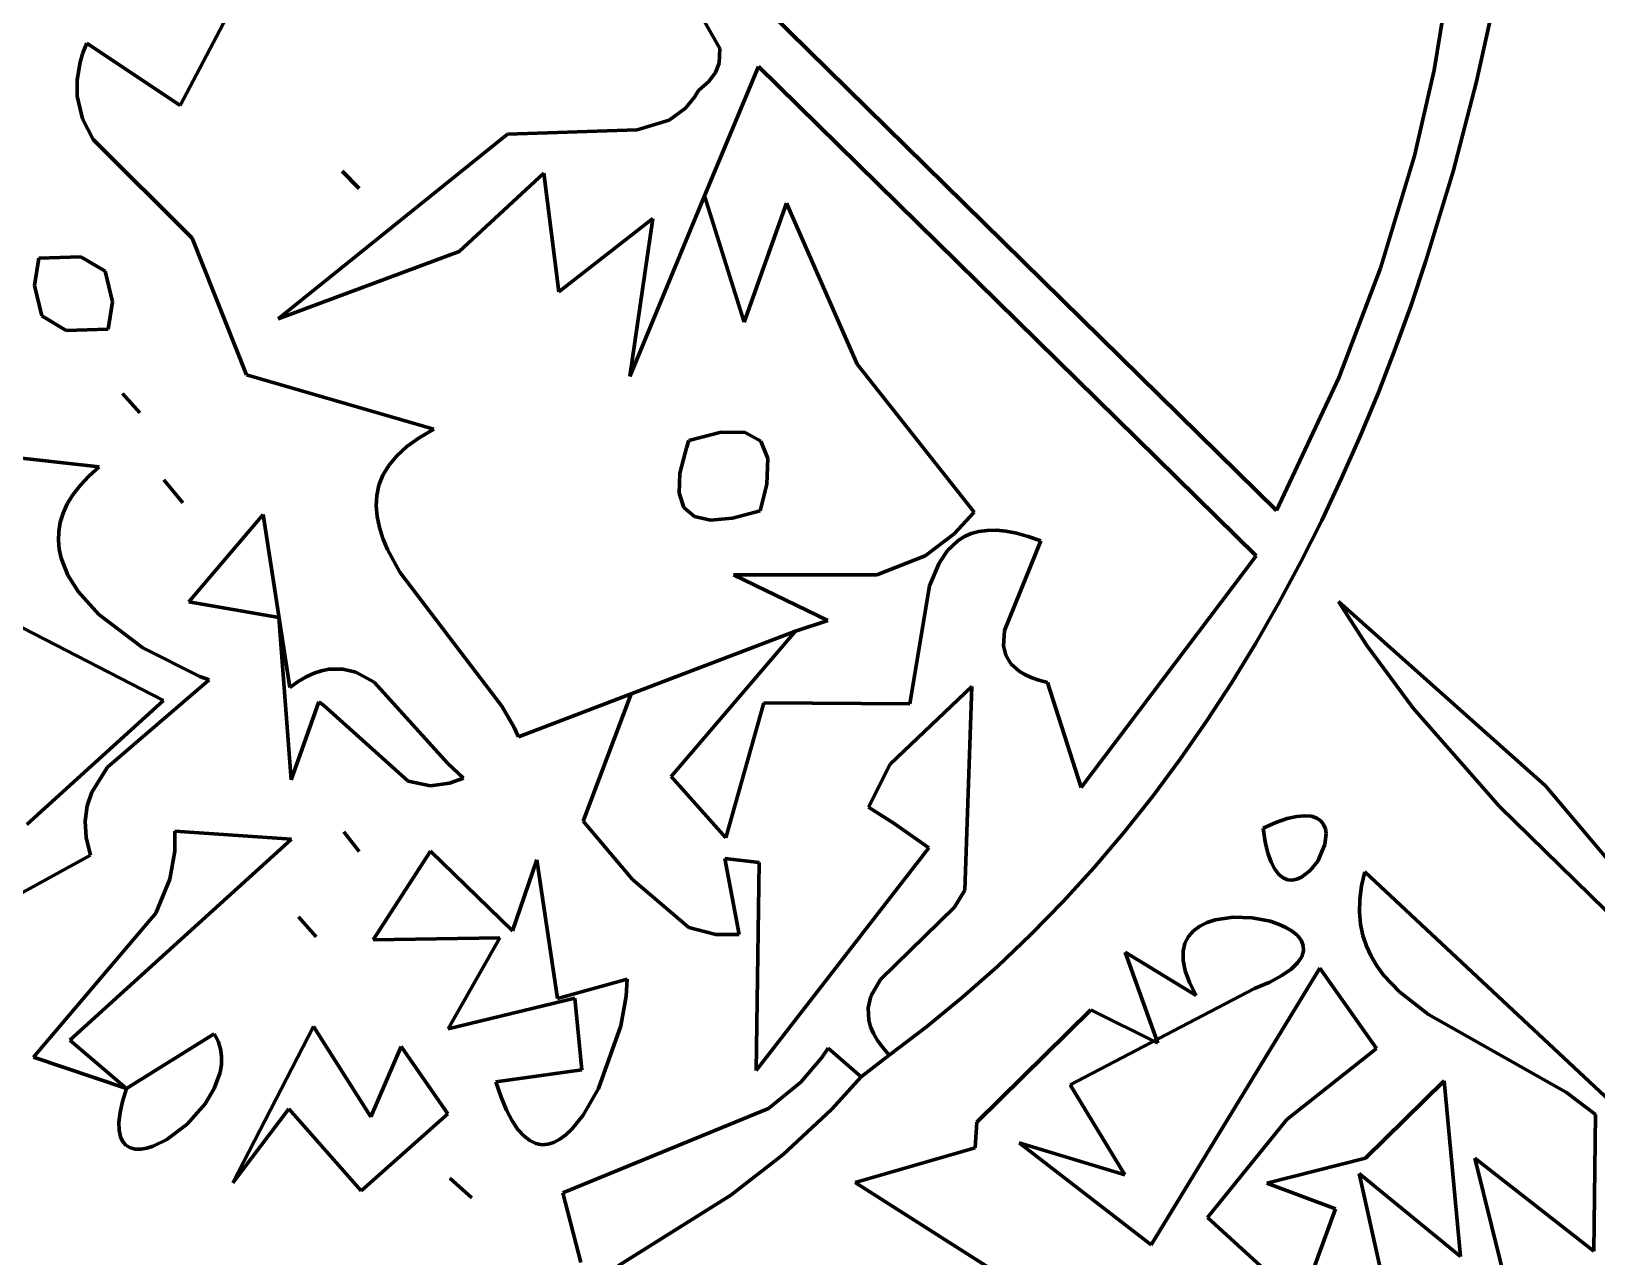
# Model space of a CAD drawing. Header units: millimetres. Extents: x 0 to 10.4, y 0 to 8.2.
# Drawn here: x 9.6415 to 10.1373, y 1.7641 to 2.1522 of the extents above; entities that cross this region are included whole.
import ezdxf

# ---------------------------------------------------------------- set-up
doc = ezdxf.new("R2010")
doc.units = ezdxf.units.MM
for name, color, linetype, lineweight in [('color#000000ff', 7, 'CONTINUOUS', 100), ('color#929292ff', 7, 'CONTINUOUS', 100), ('color#ffffffff', 7, 'CONTINUOUS', 100)]:
    doc.layers.add(name, color=color, linetype=linetype, lineweight=lineweight)

msp = doc.modelspace()

# ---------------------------------------------------------------- linework, layer by layer
at = {"layer": 'color#000000ff'}
for p, q in [((9.85953, 2.1467), (9.84615, 2.17032)), ((9.86581, 2.16757), (10.03584, 2.00046)), ((10.0858, 2.13988), (10.0903, 2.16731)), ((10.10558, 2.16489), (10.09924, 2.13628)), ((9.85823, 2.13915), (9.85938, 2.14212)), ((9.85938, 2.14212), (9.85953, 2.1467)), ((9.87185, 2.14101), (9.85469, 2.10012)), ((9.85609, 2.13625), (9.85823, 2.13915)), ((10.02948, 1.98604), (9.87185, 2.14101)), ((10.0796, 2.11274), (10.0858, 2.13988)), ((9.85156, 2.13134), (9.85284, 2.13343)), ((9.85284, 2.13343), (9.85609, 2.13625)), ((10.09924, 2.13628), (10.0918, 2.10778)), ((9.84354, 2.12407), (9.84866, 2.12783)), ((9.84866, 2.12783), (9.85156, 2.13134)), ((9.83338, 2.12096), (9.84354, 2.12407)), ((9.71967, 2.0611), (9.79236, 2.11956)), ((9.79236, 2.11956), (9.83338, 2.12096)), ((10.06887, 2.07713), (10.0796, 2.11274)), ((9.73995, 2.10791), (9.74536, 2.10237)), ((9.74536, 2.10237), (9.73995, 2.10791)), ((9.80384, 2.10725), (9.77698, 2.08243)), ((9.80858, 2.06972), (9.80384, 2.10725)), ((10.0918, 2.10778), (10.08323, 2.0795)), ((9.85469, 2.10012), (9.83102, 2.04284)), ((9.83831, 2.09294), (9.80858, 2.06972)), ((9.83102, 2.04284), (9.83831, 2.09294)), ((9.77698, 2.08243), (9.71967, 2.0611)), ((9.64253, 2.07173), (9.64389, 2.08036)), ((9.64389, 2.08036), (9.65713, 2.08081)), ((9.65713, 2.08081), (9.66489, 2.07618)), ((10.08323, 2.0795), (10.0785, 2.06549)), ((9.66489, 2.07618), (9.66718, 2.06646)), ((10.0556, 2.04239), (10.06887, 2.07713)), ((9.64481, 2.06203), (9.64253, 2.07173)), ((9.66718, 2.06646), (9.66584, 2.0578)), ((10.0785, 2.06549), (10.07347, 2.05158)), ((9.65258, 2.05739), (9.64481, 2.06203)), ((9.66584, 2.0578), (9.65258, 2.05739)), ((10.07347, 2.05158), (10.06814, 2.03779)), ((10.03584, 2.00046), (10.0556, 2.04239)), ((10.06814, 2.03779), (10.06249, 2.02414)), ((10.06249, 2.02414), (10.05652, 2.01063)), ((9.63273, 2.01765), (9.66295, 2.01427)), ((9.66295, 2.01427), (9.65967, 2.01133)), ((9.65692, 2.00838), (9.65466, 2.00544)), ((9.65967, 2.01133), (9.65692, 2.00838)), ((9.68345, 2.01018), (9.68947, 2.00285)), ((9.68699, 2.00587), (9.68345, 2.01018)), ((10.05652, 2.01063), (10.05023, 1.9973)), ((9.65466, 2.00544), (9.65288, 2.0025)), ((9.68947, 2.00285), (9.68699, 2.00587)), ((9.65155, 1.99958), (9.65065, 1.99668)), ((9.65288, 2.0025), (9.65155, 1.99958)), ((9.69139, 1.97151), (9.71488, 1.99916)), ((9.71488, 1.99916), (9.72334, 1.9444)), ((9.65016, 1.9938), (9.65006, 1.99095)), ((9.65065, 1.99668), (9.65016, 1.9938)), ((9.9392, 1.99309), (9.94159, 1.99375)), ((9.94159, 1.99375), (9.94421, 1.99412)), ((9.94421, 1.99412), (9.94707, 1.99417)), ((9.94707, 1.99417), (9.95019, 1.99389)), ((9.95019, 1.99389), (9.95357, 1.99325)), ((9.95357, 1.99325), (9.95724, 1.99224)), ((10.05023, 1.9973), (10.04361, 1.98415)), ((9.65006, 1.99095), (9.65033, 1.98813)), ((9.93169, 1.98778), (9.93506, 1.99093)), ((9.93506, 1.99093), (9.93702, 1.99214)), ((9.93702, 1.99214), (9.9392, 1.99309)), ((9.9612, 1.99084), (9.94975, 1.96246)), ((9.95724, 1.99224), (9.9612, 1.99084)), ((9.65033, 1.98813), (9.65093, 1.98535)), ((9.65093, 1.98535), (9.65308, 1.97994)), ((9.92599, 1.97658), (9.92899, 1.9838)), ((9.92899, 1.9838), (9.93169, 1.98778)), ((9.97402, 1.91267), (10.02948, 1.98604)), ((10.04361, 1.98415), (10.03666, 1.97119)), ((9.65308, 1.97994), (9.65633, 1.97474)), ((9.65633, 1.97474), (9.66288, 1.96744)), ((9.91973, 1.93915), (9.92599, 1.97658)), ((9.71993, 1.96654), (9.69139, 1.97151)), ((10.03666, 1.97119), (10.02936, 1.95845)), ((10.0555, 1.97156), (10.12111, 1.91327)), ((10.06446, 1.95767), (10.0555, 1.97156)), ((9.68335, 1.94029), (9.6319, 1.96673)), ((9.66288, 1.96744), (9.67677, 1.95693)), ((9.72378, 1.91513), (9.71993, 1.96654)), ((9.83144, 1.94238), (9.88358, 1.96224)), ((9.88358, 1.96224), (9.84415, 1.9162)), ((9.94975, 1.96246), (9.94943, 1.95757)), ((10.02936, 1.95845), (10.02172, 1.94594)), ((9.67677, 1.95693), (9.69491, 1.94784)), ((9.94943, 1.95757), (9.95013, 1.9546)), ((9.95013, 1.9546), (9.95174, 1.9519)), ((10.07921, 1.93778), (10.06446, 1.95767)), ((9.72857, 1.94777), (9.73105, 1.9489)), ((9.73105, 1.9489), (9.73344, 1.94969)), ((9.73344, 1.94969), (9.73576, 1.95016)), ((9.73576, 1.95016), (9.74016, 1.95022)), ((9.74016, 1.95022), (9.7443, 1.94921)), ((9.7443, 1.94921), (9.75008, 1.94608)), ((9.95174, 1.9519), (9.95439, 1.94952)), ((9.95439, 1.94952), (9.95615, 1.94846)), ((9.69778, 1.94677), (9.66563, 1.91911)), ((9.69491, 1.94784), (9.69778, 1.94677)), ((9.72334, 1.9444), (9.726, 1.94628)), ((9.726, 1.94628), (9.72857, 1.94777)), ((9.75008, 1.94608), (9.77344, 1.92029)), ((9.93942, 1.94473), (9.91351, 1.92013)), ((9.93721, 1.88019), (9.93942, 1.94473)), ((9.95615, 1.94846), (9.95821, 1.94751)), ((9.95821, 1.94751), (9.96061, 1.94665)), ((9.96061, 1.94665), (9.96335, 1.94591)), ((9.96335, 1.94591), (9.97402, 1.91267)), ((10.02172, 1.94594), (10.01373, 1.93368)), ((9.64012, 1.90103), (9.68335, 1.94029)), ((9.73254, 1.93988), (9.72378, 1.91513)), ((9.734, 1.9388), (9.73254, 1.93988)), ((9.76089, 1.91474), (9.734, 1.9388)), ((9.81626, 1.90205), (9.83144, 1.94238)), ((9.86148, 1.89676), (9.87351, 1.93951)), ((9.87351, 1.93951), (9.91973, 1.93915)), ((10.01373, 1.93368), (10.00538, 1.92167)), ((10.10654, 1.90664), (10.07921, 1.93778)), ((9.66563, 1.91911), (9.66064, 1.91124)), ((9.77344, 1.92029), (9.77839, 1.91569)), ((9.91351, 1.92013), (9.90662, 1.90653)), ((10.00538, 1.92167), (9.99667, 1.90995)), ((9.76796, 1.91326), (9.76089, 1.91474)), ((9.77397, 1.91406), (9.76796, 1.91326)), ((9.77839, 1.91569), (9.77397, 1.91406)), ((9.84415, 1.9162), (9.86148, 1.89676)), ((9.66064, 1.91124), (9.65917, 1.90685)), ((9.99667, 1.90995), (9.98759, 1.89851)), ((10.12111, 1.91327), (10.22001, 1.79557)), ((9.65917, 1.90685), (9.65855, 1.90209)), ((9.90662, 1.90653), (9.91483, 1.90126)), ((10.22001, 1.79557), (10.10654, 1.90664)), ((9.65855, 1.90209), (9.65888, 1.89692)), ((9.83193, 1.88362), (9.81626, 1.90205)), ((9.91483, 1.90126), (9.92578, 1.8936)), ((9.72386, 1.89638), (9.65368, 1.83272)), ((9.65888, 1.89692), (9.66028, 1.89128)), ((9.6869, 1.89255), (9.68692, 1.89892)), ((9.68692, 1.89892), (9.72386, 1.89638)), ((9.74043, 1.89866), (9.74532, 1.89249)), ((9.74532, 1.89249), (9.74043, 1.89866)), ((9.98759, 1.89851), (9.97813, 1.88738)), ((9.66028, 1.89128), (9.62211, 1.87032)), ((9.68536, 1.88368), (9.6869, 1.89255)), ((9.74977, 1.8645), (9.76797, 1.89255)), ((9.76797, 1.89255), (9.79391, 1.86734)), ((9.79391, 1.86734), (9.80165, 1.88983)), ((9.80165, 1.88983), (9.80816, 1.84589)), ((9.87207, 1.88895), (9.86116, 1.89019)), ((9.86116, 1.89019), (9.86569, 1.86619)), ((9.92578, 1.8936), (9.87108, 1.82312)), ((9.87108, 1.82312), (9.87207, 1.88895)), ((9.97813, 1.88738), (9.96829, 1.87658)), ((10.0628, 1.88153), (10.06383, 1.88603)), ((10.06383, 1.88603), (10.22449, 1.73569)), ((9.68094, 1.87292), (9.68536, 1.88368)), ((9.84979, 1.8684), (9.83193, 1.88362)), ((9.93394, 1.87482), (9.93721, 1.88019)), ((10.06224, 1.87727), (10.0628, 1.88153)), ((9.91043, 1.85191), (9.93394, 1.87482)), ((9.96829, 1.87658), (9.95807, 1.86612)), ((10.06215, 1.87325), (10.06224, 1.87727)), ((9.6422, 1.82726), (9.68094, 1.87292)), ((9.72607, 1.8718), (9.7317, 1.86543)), ((9.7317, 1.86543), (9.72607, 1.8718)), ((10.01159, 1.86881), (10.0139, 1.86996)), ((10.0139, 1.86996), (10.01648, 1.8708)), ((10.01648, 1.8708), (10.02218, 1.87164)), ((10.02218, 1.87164), (10.02815, 1.87145)), ((10.02815, 1.87145), (10.03388, 1.87033)), ((10.03388, 1.87033), (10.03649, 1.86947)), ((10.03649, 1.86947), (10.03884, 1.86842)), ((10.06248, 1.86945), (10.06215, 1.87325)), ((10.06322, 1.86586), (10.06248, 1.86945)), ((9.78989, 1.86513), (9.74977, 1.8645)), ((9.77356, 1.83623), (9.78989, 1.86513)), ((9.85828, 1.86614), (9.84979, 1.8684)), ((9.86569, 1.86619), (9.85828, 1.86614)), ((9.95807, 1.86612), (9.94746, 1.85601)), ((10.00689, 1.86338), (10.00801, 1.86553)), ((10.00801, 1.86553), (10.0096, 1.86734)), ((10.0096, 1.86734), (10.01159, 1.86881)), ((10.03884, 1.86842), (10.04086, 1.8672)), ((10.04086, 1.8672), (10.0425, 1.86583)), ((10.0425, 1.86583), (10.04369, 1.86432)), ((10.04369, 1.86432), (10.04435, 1.86269)), ((10.06435, 1.86246), (10.06322, 1.86586)), ((9.99831, 1.83176), (9.9879, 1.8606)), ((9.9879, 1.8606), (10.01048, 1.84685)), ((10.00628, 1.85797), (10.00629, 1.86086)), ((10.00629, 1.86086), (10.00689, 1.86338)), ((10.04443, 1.86094), (10.04386, 1.8591)), ((10.04435, 1.86269), (10.04443, 1.86094)), ((10.06583, 1.85924), (10.06435, 1.86246)), ((9.94746, 1.85601), (9.93645, 1.84627)), ((9.99616, 1.76783), (10.04964, 1.85553)), ((10.00694, 1.85467), (10.00628, 1.85797)), ((10.00831, 1.85097), (10.00694, 1.85467)), ((10.0405, 1.8552), (10.03759, 1.85317)), ((10.04257, 1.85719), (10.0405, 1.8552)), ((10.04386, 1.8591), (10.04257, 1.85719)), ((10.04964, 1.85553), (10.06757, 1.83006)), ((10.06764, 1.8562), (10.06583, 1.85924)), ((10.06975, 1.85331), (10.06764, 1.8562)), ((9.80816, 1.84589), (9.83022, 1.852)), ((9.83022, 1.852), (9.82991, 1.84658)), ((9.90743, 1.84666), (9.91043, 1.85191)), ((10.01048, 1.84685), (10.00831, 1.85097)), ((10.03376, 1.85111), (10.02896, 1.84902)), ((10.03759, 1.85317), (10.03376, 1.85111)), ((10.07479, 1.84797), (10.06975, 1.85331)), ((9.81366, 1.84604), (9.77356, 1.83623)), ((9.81588, 1.82333), (9.81366, 1.84604)), ((9.82991, 1.84658), (9.82819, 1.83718)), ((9.90654, 1.84294), (9.90743, 1.84666)), ((9.93645, 1.84627), (9.92504, 1.83692)), ((10.02896, 1.84902), (9.97055, 1.81857)), ((10.08401, 1.84081), (10.07479, 1.84797)), ((9.90674, 1.83901), (9.90654, 1.84294)), ((9.94097, 1.80671), (9.97703, 1.84227)), ((9.97703, 1.84227), (9.99831, 1.83176)), ((10.12771, 1.81609), (10.08401, 1.84081)), ((9.67164, 1.81743), (9.69939, 1.83473)), ((9.69939, 1.83473), (9.70065, 1.83239)), ((9.70531, 1.78755), (9.73088, 1.83701)), ((9.73088, 1.83701), (9.74902, 1.80839)), ((9.82819, 1.83718), (9.8211, 1.8174)), ((9.90731, 1.83695), (9.90674, 1.83901)), ((9.90822, 1.83482), (9.90731, 1.83695)), ((9.9095, 1.83261), (9.90822, 1.83482)), ((9.92504, 1.83692), (9.91322, 1.82797)), ((9.65368, 1.83272), (9.67164, 1.81743)), ((9.70065, 1.83239), (9.70143, 1.82997)), ((9.70143, 1.82997), (9.70177, 1.82749)), ((9.74902, 1.80839), (9.75864, 1.83071)), ((9.75864, 1.83071), (9.77341, 1.80931)), ((9.89192, 1.82724), (9.89392, 1.83019)), ((9.89392, 1.83019), (9.90433, 1.82107)), ((9.91116, 1.83034), (9.9095, 1.83261)), ((9.91322, 1.82797), (9.91116, 1.83034)), ((10.06757, 1.83006), (10.03911, 1.8076)), ((9.67164, 1.81743), (9.6422, 1.82726)), ((9.70171, 1.82496), (9.70128, 1.82242)), ((9.70177, 1.82749), (9.70171, 1.82496)), ((9.88524, 1.81942), (9.89192, 1.82724)), ((9.90433, 1.82107), (9.91322, 1.82797)), ((9.91322, 1.82797), (9.90433, 1.82107)), ((9.70128, 1.82242), (9.69945, 1.81737)), ((9.78867, 1.81954), (9.81588, 1.82333)), ((9.90433, 1.82107), (9.89489, 1.81071)), ((10.06411, 1.79528), (10.08903, 1.81983)), ((10.08903, 1.81983), (10.09411, 1.76417)), ((9.67038, 1.81332), (9.67164, 1.81743)), ((9.69945, 1.81737), (9.69656, 1.81254)), ((9.79031, 1.81468), (9.78867, 1.81954)), ((9.79201, 1.81056), (9.79031, 1.81468)), ((9.8211, 1.8174), (9.81623, 1.80894)), ((9.87494, 1.81107), (9.88524, 1.81942)), ((9.97055, 1.81857), (9.98787, 1.79009)), ((10.13691, 1.80918), (10.12771, 1.81609)), ((9.66924, 1.80672), (9.66959, 1.80976)), ((9.66959, 1.80976), (9.67038, 1.81332)), ((9.69656, 1.81254), (9.69087, 1.8061)), ((9.72308, 1.81094), (9.70531, 1.78755)), ((9.74595, 1.78499), (9.72308, 1.81094)), ((9.79378, 1.80716), (9.79201, 1.81056)), ((9.80979, 1.78436), (9.87494, 1.81107)), ((9.89489, 1.81071), (9.87958, 1.79648)), ((9.6693, 1.80418), (9.66924, 1.80672)), ((9.69087, 1.8061), (9.68439, 1.80121)), ((9.77341, 1.80931), (9.74595, 1.78499)), ((9.79559, 1.80443), (9.79378, 1.80716)), ((9.81623, 1.80894), (9.81267, 1.80449)), ((9.94045, 1.79855), (9.94097, 1.80671)), ((10.03911, 1.8076), (10.01402, 1.77654)), ((10.1364, 1.76589), (10.13691, 1.80918)), ((9.66972, 1.80213), (9.6693, 1.80418)), ((9.67048, 1.80052), (9.66972, 1.80213)), ((9.67154, 1.79935), (9.67048, 1.80052)), ((9.68439, 1.80121), (9.6801, 1.79911)), ((9.79745, 1.80235), (9.79559, 1.80443)), ((9.79934, 1.80087), (9.79745, 1.80235)), ((9.80125, 1.79996), (9.79934, 1.80087)), ((9.80317, 1.79959), (9.80125, 1.79996)), ((9.80702, 1.8003), (9.8051, 1.79971)), ((9.80893, 1.80132), (9.80702, 1.8003)), ((9.81082, 1.80272), (9.80893, 1.80132)), ((9.81267, 1.80449), (9.81082, 1.80272)), ((9.98787, 1.79009), (9.95434, 1.80017)), ((9.95434, 1.80017), (9.99616, 1.76783)), ((9.67287, 1.79858), (9.67154, 1.79935)), ((9.67442, 1.7982), (9.67287, 1.79858)), ((9.67617, 1.79817), (9.67442, 1.7982)), ((9.67807, 1.79849), (9.67617, 1.79817)), ((9.6801, 1.79911), (9.67807, 1.79849)), ((9.8051, 1.79971), (9.80317, 1.79959)), ((9.87958, 1.79648), (9.86308, 1.78363)), ((9.90243, 1.78766), (9.94045, 1.79855)), ((10.03278, 1.78741), (10.06411, 1.79528)), ((10.11957, 1.7111), (10.09867, 1.79535)), ((10.09867, 1.79535), (10.1364, 1.76589)), ((10.09411, 1.76417), (10.06209, 1.79047)), ((10.06209, 1.79047), (10.06908, 1.75916)), ((9.77408, 1.78896), (9.78101, 1.78276)), ((9.77815, 1.78531), (9.77408, 1.78896)), ((9.78101, 1.78276), (9.77815, 1.78531)), ((9.95565, 1.75374), (9.90243, 1.78766)), ((10.05452, 1.77928), (10.03278, 1.78741)), ((9.81549, 1.76223), (9.80979, 1.78436)), ((9.86308, 1.78363), (9.82739, 1.76122)), ((10.01402, 1.77654), (10.03949, 1.75326)), ((10.04407, 1.75047), (10.05452, 1.77928))]:
    msp.add_line(p, q, dxfattribs=at)
at = {"layer": 'color#929292ff'}
for p, q in [((9.68859, 2.12868), (9.71856, 2.18562)), ((9.84615, 2.17032), (9.85953, 2.1467)), ((9.65785, 2.14535), (9.65905, 2.14839)), ((9.65905, 2.14839), (9.68859, 2.12868)), ((9.65598, 2.13685), (9.65695, 2.14242)), ((9.65695, 2.14242), (9.65785, 2.14535)), ((9.85938, 2.14212), (9.85823, 2.13915)), ((9.85953, 2.1467), (9.85938, 2.14212)), ((9.85823, 2.13915), (9.85609, 2.13625)), ((9.65602, 2.13164), (9.65598, 2.13685)), ((9.85284, 2.13343), (9.85156, 2.13134)), ((9.85609, 2.13625), (9.85284, 2.13343)), ((9.65773, 2.12445), (9.65602, 2.13164)), ((9.84866, 2.12783), (9.84354, 2.12407)), ((9.85156, 2.13134), (9.84866, 2.12783)), ((9.66107, 2.11787), (9.65773, 2.12445)), ((9.84354, 2.12407), (9.83338, 2.12096)), ((9.6924, 2.08668), (9.66107, 2.11787)), ((9.79236, 2.11956), (9.71967, 2.0611)), ((9.83338, 2.12096), (9.79236, 2.11956)), ((9.73995, 2.10791), (9.74536, 2.10237)), ((9.74536, 2.10237), (9.73995, 2.10791)), ((9.77698, 2.08243), (9.80384, 2.10725)), ((9.80384, 2.10725), (9.80858, 2.06972)), ((9.83102, 2.04284), (9.85469, 2.10012)), ((9.85469, 2.10012), (9.86728, 2.06005)), ((9.86728, 2.06005), (9.88072, 2.09771)), ((9.88072, 2.09771), (9.90308, 2.0468)), ((9.80858, 2.06972), (9.83831, 2.09294)), ((9.83831, 2.09294), (9.83102, 2.04284)), ((9.70964, 2.04339), (9.6924, 2.08668)), ((9.71967, 2.0611), (9.77698, 2.08243)), ((9.76895, 2.0262), (9.70964, 2.04339)), ((9.90308, 2.0468), (9.94007, 1.99993)), ((9.67037, 2.03751), (9.67588, 2.03139)), ((9.67588, 2.03139), (9.67037, 2.03751)), ((9.76039, 2.02066), (9.76429, 2.02348)), ((9.76429, 2.02348), (9.76895, 2.0262)), ((9.86, 2.02521), (9.84979, 2.0226)), ((9.86758, 2.02513), (9.86, 2.02521)), ((9.87251, 2.02237), (9.86758, 2.02513)), ((9.75721, 2.01773), (9.76039, 2.02066)), ((9.84899, 2.02031), (9.84693, 2.01224)), ((9.84979, 2.0226), (9.84899, 2.02031)), ((9.87481, 2.01692), (9.87251, 2.02237)), ((9.75285, 2.01162), (9.75471, 2.01472)), ((9.75471, 2.01472), (9.75721, 2.01773)), ((9.87447, 2.00879), (9.87481, 2.01692)), ((9.75088, 2.00518), (9.75158, 2.00844)), ((9.75158, 2.00844), (9.75285, 2.01162)), ((9.84693, 2.01224), (9.84666, 2.00592)), ((9.8723, 2.00035), (9.87447, 2.00879)), ((9.7507, 2.00187), (9.75088, 2.00518)), ((9.84666, 2.00592), (9.84819, 2.00133)), ((9.75099, 1.99849), (9.7507, 2.00187)), ((9.75172, 1.99506), (9.75099, 1.99849)), ((9.84819, 2.00133), (9.85152, 1.99848)), ((9.85152, 1.99848), (9.85665, 1.99736)), ((9.86357, 1.99799), (9.8723, 2.00035)), ((9.94007, 1.99993), (9.93382, 1.99299)), ((9.75285, 1.99158), (9.75172, 1.99506)), ((9.85665, 1.99736), (9.86357, 1.99799)), ((9.75434, 1.98807), (9.75285, 1.99158)), ((9.93382, 1.99299), (9.92461, 1.98609)), ((9.75824, 1.98095), (9.75434, 1.98807)), ((9.92461, 1.98609), (9.90928, 1.98002)), ((9.7773, 1.95576), (9.75824, 1.98095)), ((9.90928, 1.98002), (9.86391, 1.98002)), ((9.86391, 1.98002), (9.89373, 1.9656)), ((9.89373, 1.9656), (9.88358, 1.96224)), ((9.88358, 1.96224), (9.83144, 1.94238)), ((9.79047, 1.93846), (9.7773, 1.95576)), ((9.83144, 1.94238), (9.79579, 1.92874)), ((9.79432, 1.93191), (9.79047, 1.93846)), ((9.79579, 1.92874), (9.79432, 1.93191)), ((10.03162, 1.89985), (10.03571, 1.90162)), ((10.03228, 1.89552), (10.03162, 1.89985)), ((10.03571, 1.90162), (10.03926, 1.90284)), ((10.03926, 1.90284), (10.0423, 1.90353)), ((10.0423, 1.90353), (10.04486, 1.90377)), ((10.04486, 1.90377), (10.04696, 1.90358)), ((10.04696, 1.90358), (10.04863, 1.90303)), ((10.04863, 1.90303), (10.0499, 1.90215)), ((10.0499, 1.90215), (10.0508, 1.901)), ((10.0508, 1.901), (10.05135, 1.89963)), ((10.05135, 1.89963), (10.05159, 1.89809)), ((10.03313, 1.89194), (10.03228, 1.89552)), ((10.05121, 1.89466), (10.04892, 1.88942)), ((10.05159, 1.89809), (10.05121, 1.89466)), ((10.03415, 1.88905), (10.03313, 1.89194)), ((10.03532, 1.88681), (10.03415, 1.88905)), ((10.04892, 1.88942), (10.04657, 1.88643)), ((10.0366, 1.88517), (10.03532, 1.88681)), ((10.03798, 1.88409), (10.0366, 1.88517)), ((10.03941, 1.8835), (10.03798, 1.88409)), ((10.04382, 1.88428), (10.04236, 1.88365)), ((10.04657, 1.88643), (10.04382, 1.88428)), ((10.04088, 1.88337), (10.03941, 1.8835)), ((10.04236, 1.88365), (10.04088, 1.88337))]:
    msp.add_line(p, q, dxfattribs=at)
at = {"layer": 'color#ffffffff'}
for p, q in [((9.71856, 2.18562), (9.68859, 2.12868)), ((10.03584, 2.00046), (9.86581, 2.16757)), ((10.0903, 2.16731), (10.0858, 2.13988)), ((10.09924, 2.13628), (10.10558, 2.16489)), ((9.65905, 2.14839), (9.65785, 2.14535)), ((9.68859, 2.12868), (9.65905, 2.14839)), ((9.65695, 2.14242), (9.65598, 2.13685)), ((9.65785, 2.14535), (9.65695, 2.14242)), ((9.85469, 2.10012), (9.87185, 2.14101)), ((9.87185, 2.14101), (10.02948, 1.98604)), ((10.0858, 2.13988), (10.0796, 2.11274)), ((9.65598, 2.13685), (9.65602, 2.13164)), ((10.0918, 2.10778), (10.09924, 2.13628)), ((9.65602, 2.13164), (9.65773, 2.12445)), ((9.65773, 2.12445), (9.66107, 2.11787)), ((9.66107, 2.11787), (9.6924, 2.08668)), ((10.0796, 2.11274), (10.06887, 2.07713)), ((10.08323, 2.0795), (10.0918, 2.10778)), ((9.86728, 2.06005), (9.85469, 2.10012)), ((9.88072, 2.09771), (9.86728, 2.06005)), ((9.90308, 2.0468), (9.88072, 2.09771)), ((9.6924, 2.08668), (9.70964, 2.04339)), ((9.64389, 2.08036), (9.64253, 2.07173)), ((9.65713, 2.08081), (9.64389, 2.08036)), ((9.66489, 2.07618), (9.65713, 2.08081)), ((10.0785, 2.06549), (10.08323, 2.0795)), ((9.66718, 2.06646), (9.66489, 2.07618)), ((10.06887, 2.07713), (10.0556, 2.04239)), ((9.64253, 2.07173), (9.64481, 2.06203)), ((9.66584, 2.0578), (9.66718, 2.06646)), ((10.07347, 2.05158), (10.0785, 2.06549)), ((9.64481, 2.06203), (9.65258, 2.05739)), ((9.65258, 2.05739), (9.66584, 2.0578)), ((10.06814, 2.03779), (10.07347, 2.05158)), ((9.70964, 2.04339), (9.76895, 2.0262)), ((9.94007, 1.99993), (9.90308, 2.0468)), ((10.0556, 2.04239), (10.03584, 2.00046)), ((10.06249, 2.02414), (10.06814, 2.03779)), ((9.67037, 2.03751), (9.67588, 2.03139)), ((9.67588, 2.03139), (9.67037, 2.03751)), ((9.76429, 2.02348), (9.76039, 2.02066)), ((9.76895, 2.0262), (9.76429, 2.02348)), ((9.84979, 2.0226), (9.86, 2.02521)), ((9.86, 2.02521), (9.86758, 2.02513)), ((9.86758, 2.02513), (9.87251, 2.02237)), ((10.05652, 2.01063), (10.06249, 2.02414)), ((9.76039, 2.02066), (9.75721, 2.01773)), ((9.84693, 2.01224), (9.84899, 2.02031)), ((9.84899, 2.02031), (9.84979, 2.0226)), ((9.87251, 2.02237), (9.87481, 2.01692)), ((9.66295, 2.01427), (9.63273, 2.01765)), ((9.65967, 2.01133), (9.66295, 2.01427)), ((9.75471, 2.01472), (9.75285, 2.01162)), ((9.75721, 2.01773), (9.75471, 2.01472)), ((9.87481, 2.01692), (9.87447, 2.00879)), ((9.65466, 2.00544), (9.65692, 2.00838)), ((9.65692, 2.00838), (9.65967, 2.01133)), ((9.68345, 2.01018), (9.68699, 2.00587)), ((9.68947, 2.00285), (9.68345, 2.01018)), ((9.75158, 2.00844), (9.75088, 2.00518)), ((9.75285, 2.01162), (9.75158, 2.00844)), ((9.84666, 2.00592), (9.84693, 2.01224)), ((9.87447, 2.00879), (9.8723, 2.00035)), ((10.05023, 1.9973), (10.05652, 2.01063)), ((9.65288, 2.0025), (9.65466, 2.00544)), ((9.68699, 2.00587), (9.68947, 2.00285)), ((9.75088, 2.00518), (9.7507, 2.00187)), ((9.84819, 2.00133), (9.84666, 2.00592)), ((9.65065, 1.99668), (9.65155, 1.99958)), ((9.65155, 1.99958), (9.65288, 2.0025)), ((9.71488, 1.99916), (9.69139, 1.97151)), ((9.72334, 1.9444), (9.71488, 1.99916)), ((9.7507, 2.00187), (9.75099, 1.99849)), ((9.75099, 1.99849), (9.75172, 1.99506)), ((9.85152, 1.99848), (9.84819, 2.00133)), ((9.85665, 1.99736), (9.85152, 1.99848)), ((9.8723, 2.00035), (9.86357, 1.99799)), ((9.93382, 1.99299), (9.94007, 1.99993)), ((9.65006, 1.99095), (9.65016, 1.9938)), ((9.65016, 1.9938), (9.65065, 1.99668)), ((9.75172, 1.99506), (9.75285, 1.99158)), ((9.86357, 1.99799), (9.85665, 1.99736)), ((9.94159, 1.99375), (9.9392, 1.99309)), ((9.94421, 1.99412), (9.94159, 1.99375)), ((9.94707, 1.99417), (9.94421, 1.99412)), ((9.95019, 1.99389), (9.94707, 1.99417)), ((9.95357, 1.99325), (9.95019, 1.99389)), ((9.95724, 1.99224), (9.95357, 1.99325)), ((10.04361, 1.98415), (10.05023, 1.9973)), ((9.65033, 1.98813), (9.65006, 1.99095)), ((9.75285, 1.99158), (9.75434, 1.98807)), ((9.92461, 1.98609), (9.93382, 1.99299)), ((9.93506, 1.99093), (9.93169, 1.98778)), ((9.93702, 1.99214), (9.93506, 1.99093)), ((9.9392, 1.99309), (9.93702, 1.99214)), ((9.94975, 1.96246), (9.9612, 1.99084)), ((9.9612, 1.99084), (9.95724, 1.99224)), ((9.65093, 1.98535), (9.65033, 1.98813)), ((9.65308, 1.97994), (9.65093, 1.98535)), ((9.75434, 1.98807), (9.75824, 1.98095)), ((9.90928, 1.98002), (9.92461, 1.98609)), ((9.92899, 1.9838), (9.92599, 1.97658)), ((9.93169, 1.98778), (9.92899, 1.9838)), ((10.02948, 1.98604), (9.97402, 1.91267)), ((10.03666, 1.97119), (10.04361, 1.98415)), ((9.65633, 1.97474), (9.65308, 1.97994)), ((9.75824, 1.98095), (9.7773, 1.95576)), ((9.89373, 1.9656), (9.86391, 1.98002)), ((9.86391, 1.98002), (9.90928, 1.98002)), ((9.66288, 1.96744), (9.65633, 1.97474)), ((9.92599, 1.97658), (9.91973, 1.93915)), ((9.69139, 1.97151), (9.71993, 1.96654)), ((10.02936, 1.95845), (10.03666, 1.97119)), ((10.0555, 1.97156), (10.06446, 1.95767)), ((10.12111, 1.91327), (10.0555, 1.97156)), ((9.6319, 1.96673), (9.68335, 1.94029)), ((9.67677, 1.95693), (9.66288, 1.96744)), ((9.71993, 1.96654), (9.72378, 1.91513)), ((9.88358, 1.96224), (9.89373, 1.9656)), ((9.84415, 1.9162), (9.88358, 1.96224)), ((9.94943, 1.95757), (9.94975, 1.96246)), ((10.02172, 1.94594), (10.02936, 1.95845)), ((9.69491, 1.94784), (9.67677, 1.95693)), ((9.7773, 1.95576), (9.79047, 1.93846)), ((9.95013, 1.9546), (9.94943, 1.95757)), ((9.95174, 1.9519), (9.95013, 1.9546)), ((10.06446, 1.95767), (10.07921, 1.93778)), ((9.73105, 1.9489), (9.72857, 1.94777)), ((9.73344, 1.94969), (9.73105, 1.9489)), ((9.73576, 1.95016), (9.73344, 1.94969)), ((9.74016, 1.95022), (9.73576, 1.95016)), ((9.7443, 1.94921), (9.74016, 1.95022)), ((9.75008, 1.94608), (9.7443, 1.94921)), ((9.95439, 1.94952), (9.95174, 1.9519)), ((9.95615, 1.94846), (9.95439, 1.94952)), ((9.66563, 1.91911), (9.69778, 1.94677)), ((9.69778, 1.94677), (9.69491, 1.94784)), ((9.726, 1.94628), (9.72334, 1.9444)), ((9.72857, 1.94777), (9.726, 1.94628)), ((9.77344, 1.92029), (9.75008, 1.94608)), ((9.91351, 1.92013), (9.93942, 1.94473)), ((9.93942, 1.94473), (9.93721, 1.88019)), ((9.95821, 1.94751), (9.95615, 1.94846)), ((9.96061, 1.94665), (9.95821, 1.94751)), ((9.96335, 1.94591), (9.96061, 1.94665)), ((9.97402, 1.91267), (9.96335, 1.94591)), ((10.01373, 1.93368), (10.02172, 1.94594)), ((9.68335, 1.94029), (9.64012, 1.90103)), ((9.72378, 1.91513), (9.73254, 1.93988)), ((9.73254, 1.93988), (9.734, 1.9388)), ((9.734, 1.9388), (9.76089, 1.91474)), ((9.79579, 1.92874), (9.83144, 1.94238)), ((9.83144, 1.94238), (9.81626, 1.90205)), ((9.87351, 1.93951), (9.86148, 1.89676)), ((9.91973, 1.93915), (9.87351, 1.93951)), ((9.79047, 1.93846), (9.79432, 1.93191)), ((10.00538, 1.92167), (10.01373, 1.93368)), ((10.07921, 1.93778), (10.10654, 1.90664)), ((9.79432, 1.93191), (9.79579, 1.92874)), ((9.66064, 1.91124), (9.66563, 1.91911)), ((9.77839, 1.91569), (9.77344, 1.92029)), ((9.90662, 1.90653), (9.91351, 1.92013)), ((9.99667, 1.90995), (10.00538, 1.92167)), ((9.76089, 1.91474), (9.76796, 1.91326)), ((9.76796, 1.91326), (9.77397, 1.91406)), ((9.77397, 1.91406), (9.77839, 1.91569)), ((9.86148, 1.89676), (9.84415, 1.9162)), ((9.65917, 1.90685), (9.66064, 1.91124)), ((9.98759, 1.89851), (9.99667, 1.90995)), ((10.22001, 1.79557), (10.12111, 1.91327)), ((9.65855, 1.90209), (9.65917, 1.90685)), ((9.91483, 1.90126), (9.90662, 1.90653)), ((10.10654, 1.90664), (10.22001, 1.79557)), ((9.65888, 1.89692), (9.65855, 1.90209)), ((9.81626, 1.90205), (9.83193, 1.88362)), ((9.92578, 1.8936), (9.91483, 1.90126)), ((10.03571, 1.90162), (10.03162, 1.89985)), ((10.03162, 1.89985), (10.03228, 1.89552)), ((10.03926, 1.90284), (10.03571, 1.90162)), ((10.0423, 1.90353), (10.03926, 1.90284)), ((10.04486, 1.90377), (10.0423, 1.90353)), ((10.04696, 1.90358), (10.04486, 1.90377)), ((10.04863, 1.90303), (10.04696, 1.90358)), ((10.0499, 1.90215), (10.04863, 1.90303)), ((10.0508, 1.901), (10.0499, 1.90215)), ((10.05135, 1.89963), (10.0508, 1.901)), ((10.05159, 1.89809), (10.05135, 1.89963)), ((9.65368, 1.83272), (9.72386, 1.89638)), ((9.66028, 1.89128), (9.65888, 1.89692)), ((9.68692, 1.89892), (9.6869, 1.89255)), ((9.72386, 1.89638), (9.68692, 1.89892)), ((9.74043, 1.89866), (9.74532, 1.89249)), ((9.74532, 1.89249), (9.74043, 1.89866)), ((9.97813, 1.88738), (9.98759, 1.89851)), ((10.03228, 1.89552), (10.03313, 1.89194)), ((10.04892, 1.88942), (10.05121, 1.89466)), ((10.05121, 1.89466), (10.05159, 1.89809)), ((9.62211, 1.87032), (9.66028, 1.89128)), ((9.6869, 1.89255), (9.68536, 1.88368)), ((9.76797, 1.89255), (9.74977, 1.8645)), ((9.79391, 1.86734), (9.76797, 1.89255)), ((9.80165, 1.88983), (9.79391, 1.86734)), ((9.80816, 1.84589), (9.80165, 1.88983)), ((9.86569, 1.86619), (9.86116, 1.89019)), ((9.86116, 1.89019), (9.87207, 1.88895)), ((9.87108, 1.82312), (9.92578, 1.8936)), ((10.03313, 1.89194), (10.03415, 1.88905)), ((10.03415, 1.88905), (10.03532, 1.88681)), ((10.04657, 1.88643), (10.04892, 1.88942)), ((9.87207, 1.88895), (9.87108, 1.82312)), ((9.96829, 1.87658), (9.97813, 1.88738)), ((10.03532, 1.88681), (10.0366, 1.88517)), ((10.0366, 1.88517), (10.03798, 1.88409)), ((10.03798, 1.88409), (10.03941, 1.8835)), ((10.04236, 1.88365), (10.04382, 1.88428)), ((10.04382, 1.88428), (10.04657, 1.88643)), ((10.06383, 1.88603), (10.0628, 1.88153)), ((10.22449, 1.73569), (10.06383, 1.88603)), ((9.68536, 1.88368), (9.68094, 1.87292)), ((9.83193, 1.88362), (9.84979, 1.8684)), ((9.93721, 1.88019), (9.93394, 1.87482)), ((10.03941, 1.8835), (10.04088, 1.88337)), ((10.04088, 1.88337), (10.04236, 1.88365)), ((10.0628, 1.88153), (10.06224, 1.87727)), ((9.93394, 1.87482), (9.91043, 1.85191)), ((9.95807, 1.86612), (9.96829, 1.87658)), ((10.06224, 1.87727), (10.06215, 1.87325)), ((9.68094, 1.87292), (9.6422, 1.82726)), ((9.72607, 1.8718), (9.7317, 1.86543)), ((9.7317, 1.86543), (9.72607, 1.8718)), ((10.0139, 1.86996), (10.01159, 1.86881)), ((10.01648, 1.8708), (10.0139, 1.86996)), ((10.02218, 1.87164), (10.01648, 1.8708)), ((10.02815, 1.87145), (10.02218, 1.87164)), ((10.03388, 1.87033), (10.02815, 1.87145)), ((10.03649, 1.86947), (10.03388, 1.87033)), ((10.03884, 1.86842), (10.03649, 1.86947)), ((10.06215, 1.87325), (10.06248, 1.86945)), ((10.06248, 1.86945), (10.06322, 1.86586)), ((9.74977, 1.8645), (9.78989, 1.86513)), ((9.78989, 1.86513), (9.77356, 1.83623)), ((9.84979, 1.8684), (9.85828, 1.86614)), ((9.85828, 1.86614), (9.86569, 1.86619)), ((9.94746, 1.85601), (9.95807, 1.86612)), ((10.00801, 1.86553), (10.00689, 1.86338)), ((10.0096, 1.86734), (10.00801, 1.86553)), ((10.01159, 1.86881), (10.0096, 1.86734)), ((10.04086, 1.8672), (10.03884, 1.86842)), ((10.0425, 1.86583), (10.04086, 1.8672)), ((10.04369, 1.86432), (10.0425, 1.86583)), ((10.04435, 1.86269), (10.04369, 1.86432)), ((10.06322, 1.86586), (10.06435, 1.86246)), ((10.01048, 1.84685), (9.9879, 1.8606)), ((9.9879, 1.8606), (9.99831, 1.83176)), ((10.00629, 1.86086), (10.00628, 1.85797)), ((10.00689, 1.86338), (10.00629, 1.86086)), ((10.04386, 1.8591), (10.04443, 1.86094)), ((10.04443, 1.86094), (10.04435, 1.86269)), ((10.06435, 1.86246), (10.06583, 1.85924)), ((9.93645, 1.84627), (9.94746, 1.85601)), ((10.04964, 1.85553), (9.99616, 1.76783)), ((10.00628, 1.85797), (10.00694, 1.85467)), ((10.00694, 1.85467), (10.00831, 1.85097)), ((10.03759, 1.85317), (10.0405, 1.8552)), ((10.0405, 1.8552), (10.04257, 1.85719)), ((10.04257, 1.85719), (10.04386, 1.8591)), ((10.06757, 1.83006), (10.04964, 1.85553)), ((10.06583, 1.85924), (10.06764, 1.8562)), ((10.06764, 1.8562), (10.06975, 1.85331)), ((9.83022, 1.852), (9.80816, 1.84589)), ((9.82991, 1.84658), (9.83022, 1.852)), ((9.91043, 1.85191), (9.90743, 1.84666)), ((10.00831, 1.85097), (10.01048, 1.84685)), ((10.02896, 1.84902), (10.03376, 1.85111)), ((10.03376, 1.85111), (10.03759, 1.85317)), ((10.06975, 1.85331), (10.07479, 1.84797)), ((9.77356, 1.83623), (9.81366, 1.84604)), ((9.81366, 1.84604), (9.81588, 1.82333)), ((9.82819, 1.83718), (9.82991, 1.84658)), ((9.90743, 1.84666), (9.90654, 1.84294)), ((9.92504, 1.83692), (9.93645, 1.84627)), ((9.97055, 1.81857), (10.02896, 1.84902)), ((10.07479, 1.84797), (10.08401, 1.84081)), ((9.90654, 1.84294), (9.90674, 1.83901)), ((9.97703, 1.84227), (9.94097, 1.80671)), ((9.99831, 1.83176), (9.97703, 1.84227)), ((10.08401, 1.84081), (10.12771, 1.81609)), ((9.69939, 1.83473), (9.67164, 1.81743)), ((9.70065, 1.83239), (9.69939, 1.83473)), ((9.73088, 1.83701), (9.70531, 1.78755)), ((9.74902, 1.80839), (9.73088, 1.83701)), ((9.8211, 1.8174), (9.82819, 1.83718)), ((9.90674, 1.83901), (9.90731, 1.83695)), ((9.90731, 1.83695), (9.90822, 1.83482)), ((9.90822, 1.83482), (9.9095, 1.83261)), ((9.91322, 1.82797), (9.92504, 1.83692)), ((9.67164, 1.81743), (9.65368, 1.83272)), ((9.70143, 1.82997), (9.70065, 1.83239)), ((9.70177, 1.82749), (9.70143, 1.82997)), ((9.75864, 1.83071), (9.74902, 1.80839)), ((9.77341, 1.80931), (9.75864, 1.83071)), ((9.89392, 1.83019), (9.89192, 1.82724)), ((9.90433, 1.82107), (9.89392, 1.83019)), ((9.9095, 1.83261), (9.91116, 1.83034)), ((9.91116, 1.83034), (9.91322, 1.82797)), ((10.03911, 1.8076), (10.06757, 1.83006)), ((9.6422, 1.82726), (9.67164, 1.81743)), ((9.70128, 1.82242), (9.70171, 1.82496)), ((9.70171, 1.82496), (9.70177, 1.82749)), ((9.89192, 1.82724), (9.88524, 1.81942)), ((9.90433, 1.82107), (9.91322, 1.82797)), ((9.91322, 1.82797), (9.90433, 1.82107)), ((9.69945, 1.81737), (9.70128, 1.82242)), ((9.81588, 1.82333), (9.78867, 1.81954)), ((9.89489, 1.81071), (9.90433, 1.82107)), ((10.08903, 1.81983), (10.06411, 1.79528)), ((10.09411, 1.76417), (10.08903, 1.81983)), ((9.67164, 1.81743), (9.67038, 1.81332)), ((9.69656, 1.81254), (9.69945, 1.81737)), ((9.78867, 1.81954), (9.79031, 1.81468)), ((9.79031, 1.81468), (9.79201, 1.81056)), ((9.81623, 1.80894), (9.8211, 1.8174)), ((9.88524, 1.81942), (9.87494, 1.81107)), ((9.98787, 1.79009), (9.97055, 1.81857)), ((10.12771, 1.81609), (10.13691, 1.80918)), ((9.66959, 1.80976), (9.66924, 1.80672)), ((9.67038, 1.81332), (9.66959, 1.80976)), ((9.69087, 1.8061), (9.69656, 1.81254)), ((9.70531, 1.78755), (9.72308, 1.81094)), ((9.72308, 1.81094), (9.74595, 1.78499)), ((9.79201, 1.81056), (9.79378, 1.80716)), ((9.87494, 1.81107), (9.80979, 1.78436)), ((9.87958, 1.79648), (9.89489, 1.81071)), ((9.66924, 1.80672), (9.6693, 1.80418)), ((9.68439, 1.80121), (9.69087, 1.8061)), ((9.74595, 1.78499), (9.77341, 1.80931)), ((9.79378, 1.80716), (9.79559, 1.80443)), ((9.81267, 1.80449), (9.81623, 1.80894)), ((9.94097, 1.80671), (9.94045, 1.79855)), ((10.01402, 1.77654), (10.03911, 1.8076)), ((10.13691, 1.80918), (10.1364, 1.76589)), ((9.6693, 1.80418), (9.66972, 1.80213)), ((9.66972, 1.80213), (9.67048, 1.80052)), ((9.67048, 1.80052), (9.67154, 1.79935)), ((9.6801, 1.79911), (9.68439, 1.80121)), ((9.79559, 1.80443), (9.79745, 1.80235)), ((9.79745, 1.80235), (9.79934, 1.80087)), ((9.79934, 1.80087), (9.80125, 1.79996)), ((9.80125, 1.79996), (9.80317, 1.79959)), ((9.8051, 1.79971), (9.80702, 1.8003)), ((9.80702, 1.8003), (9.80893, 1.80132)), ((9.80893, 1.80132), (9.81082, 1.80272)), ((9.81082, 1.80272), (9.81267, 1.80449)), ((9.99616, 1.76783), (9.95434, 1.80017)), ((9.95434, 1.80017), (9.98787, 1.79009)), ((9.67154, 1.79935), (9.67287, 1.79858)), ((9.67287, 1.79858), (9.67442, 1.7982)), ((9.67442, 1.7982), (9.67617, 1.79817)), ((9.67617, 1.79817), (9.67807, 1.79849)), ((9.67807, 1.79849), (9.6801, 1.79911)), ((9.80317, 1.79959), (9.8051, 1.79971)), ((9.86308, 1.78363), (9.87958, 1.79648)), ((9.94045, 1.79855), (9.90243, 1.78766)), ((10.06411, 1.79528), (10.03278, 1.78741)), ((10.1364, 1.76589), (10.09867, 1.79535)), ((10.09867, 1.79535), (10.11957, 1.7111)), ((10.06908, 1.75916), (10.06209, 1.79047)), ((10.06209, 1.79047), (10.09411, 1.76417)), ((9.77408, 1.78896), (9.77815, 1.78531)), ((9.78101, 1.78276), (9.77408, 1.78896)), ((9.77815, 1.78531), (9.78101, 1.78276)), ((9.90243, 1.78766), (9.95565, 1.75374)), ((10.03278, 1.78741), (10.05452, 1.77928)), ((9.80979, 1.78436), (9.81549, 1.76223)), ((9.82739, 1.76122), (9.86308, 1.78363)), ((10.03949, 1.75326), (10.01402, 1.77654)), ((10.05452, 1.77928), (10.04407, 1.75047))]:
    msp.add_line(p, q, dxfattribs=at)

doc.saveas('drawing.dxf')
